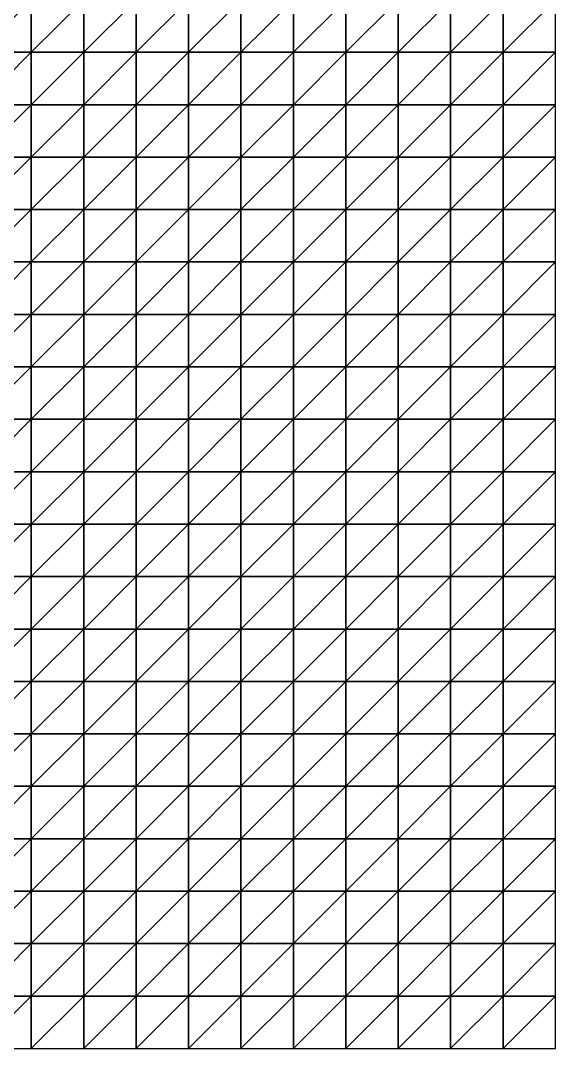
# Model space of a CAD drawing. Header units: metres. Extents: x 351000 to 353000, y 7455000 to 7457000.
# Drawn here: x 352744.9 to 353000, y 7455000 to 7455490.1 of the extents above; entities that cross this region are included whole.
import ezdxf

# ---------------------------------------------------------------- set-up
doc = ezdxf.new("R2010")
doc.units = ezdxf.units.M

msp = doc.modelspace()

# ---------------------------------------------------------------- linework, layer by layer
at = {"layer": 'BASE_OF_OXIDE_BOX'}
for points in [[(352725, 7455475, 1227.93), (352750, 7455475, 1235.43), (352750, 7455500, 1243.66)], [(352725, 7455475, 1227.93), (352750, 7455500, 1243.66), (352725, 7455500, 1235.09)], [(352750, 7455475, 1235.43), (352775, 7455475, 1245.02), (352775, 7455500, 1253.46)], [(352750, 7455475, 1235.43), (352775, 7455500, 1253.46), (352750, 7455500, 1243.66)], [(352775, 7455475, 1245.02), (352800, 7455475, 1254.16), (352800, 7455500, 1262.14)], [(352775, 7455475, 1245.02), (352800, 7455500, 1262.14), (352775, 7455500, 1253.46)], [(352800, 7455475, 1254.16), (352825, 7455475, 1260.27), (352825, 7455500, 1267.47)], [(352800, 7455475, 1254.16), (352825, 7455500, 1267.47), (352800, 7455500, 1262.14)], [(352825, 7455475, 1260.27), (352850, 7455475, 1261.65), (352850, 7455500, 1268.11)], [(352825, 7455475, 1260.27), (352850, 7455500, 1268.11), (352825, 7455500, 1267.47)], [(352850, 7455475, 1261.65), (352875, 7455475, 1258.09), (352875, 7455500, 1264.05)], [(352850, 7455475, 1261.65), (352875, 7455500, 1264.05), (352850, 7455500, 1268.11)], [(352875, 7455475, 1258.09), (352900, 7455475, 1250.78), (352900, 7455500, 1256.49)], [(352875, 7455475, 1258.09), (352900, 7455500, 1256.49), (352875, 7455500, 1264.05)], [(352900, 7455475, 1250.78), (352925, 7455475, 1241.8), (352925, 7455500, 1247.23)], [(352900, 7455475, 1250.78), (352925, 7455500, 1247.23), (352900, 7455500, 1256.49)], [(352925, 7455475, 1241.8), (352950, 7455475, 1233.23), (352950, 7455500, 1237.98)], [(352925, 7455475, 1241.8), (352950, 7455500, 1237.98), (352925, 7455500, 1247.23)], [(352950, 7455475, 1233.23), (352975, 7455475, 1226.51), (352975, 7455500, 1229.86)], [(352950, 7455475, 1233.23), (352975, 7455500, 1229.86), (352950, 7455500, 1237.98)], [(352975, 7455475, 1226.51), (353000, 7455475, 1222.15), (353000, 7455500, 1223.29)], [(352975, 7455475, 1226.51), (353000, 7455500, 1223.29), (352975, 7455500, 1229.86)], [(352725, 7455450, 1220.37), (352750, 7455450, 1227.63), (352750, 7455475, 1235.43)], [(352725, 7455450, 1220.37), (352750, 7455475, 1235.43), (352725, 7455475, 1227.93)], [(352750, 7455450, 1227.63), (352775, 7455450, 1237.5), (352775, 7455475, 1245.02)], [(352750, 7455450, 1227.63), (352775, 7455475, 1245.02), (352750, 7455475, 1235.43)], [(352775, 7455450, 1237.5), (352800, 7455450, 1247.26), (352800, 7455475, 1254.16)], [(352775, 7455450, 1237.5), (352800, 7455475, 1254.16), (352775, 7455475, 1245.02)], [(352800, 7455450, 1247.26), (352825, 7455450, 1254.08), (352825, 7455475, 1260.27)], [(352800, 7455450, 1247.26), (352825, 7455475, 1260.27), (352800, 7455475, 1254.16)], [(352825, 7455450, 1254.08), (352850, 7455450, 1256.06), (352850, 7455475, 1261.65)], [(352825, 7455450, 1254.08), (352850, 7455475, 1261.65), (352825, 7455475, 1260.27)], [(352850, 7455450, 1256.06), (352875, 7455450, 1252.92), (352875, 7455475, 1258.09)], [(352850, 7455450, 1256.06), (352875, 7455475, 1258.09), (352850, 7455475, 1261.65)], [(352875, 7455450, 1252.92), (352900, 7455450, 1245.96), (352900, 7455475, 1250.78)], [(352875, 7455450, 1252.92), (352900, 7455475, 1250.78), (352875, 7455475, 1258.09)], [(352900, 7455450, 1245.96), (352925, 7455450, 1237.53), (352925, 7455475, 1241.8)], [(352900, 7455450, 1245.96), (352925, 7455475, 1241.8), (352900, 7455475, 1250.78)], [(352925, 7455450, 1237.53), (352950, 7455450, 1230.04), (352950, 7455475, 1233.23)], [(352925, 7455450, 1237.53), (352950, 7455475, 1233.23), (352925, 7455475, 1241.8)], [(352950, 7455450, 1230.04), (352975, 7455450, 1225.13), (352975, 7455475, 1226.51)], [(352950, 7455450, 1230.04), (352975, 7455475, 1226.51), (352950, 7455475, 1233.23)], [(352975, 7455450, 1225.13), (353000, 7455450, 1223.29), (353000, 7455475, 1222.15)], [(352975, 7455450, 1225.13), (353000, 7455475, 1222.15), (352975, 7455475, 1226.51)], [(352725, 7455425, 1214.17), (352750, 7455425, 1222.13), (352750, 7455450, 1227.63)], [(352725, 7455425, 1214.17), (352750, 7455450, 1227.63), (352725, 7455450, 1220.37)], [(352750, 7455425, 1222.13), (352775, 7455425, 1232.8), (352775, 7455450, 1237.5)], [(352750, 7455425, 1222.13), (352775, 7455450, 1237.5), (352750, 7455450, 1227.63)], [(352775, 7455425, 1232.8), (352800, 7455425, 1243.33), (352800, 7455450, 1247.26)], [(352775, 7455425, 1232.8), (352800, 7455450, 1247.26), (352775, 7455450, 1237.5)], [(352800, 7455425, 1243.33), (352825, 7455425, 1250.79), (352825, 7455450, 1254.08)], [(352800, 7455425, 1243.33), (352825, 7455450, 1254.08), (352800, 7455450, 1247.26)], [(352825, 7455425, 1250.79), (352850, 7455425, 1253.26), (352850, 7455450, 1256.06)], [(352825, 7455425, 1250.79), (352850, 7455450, 1256.06), (352825, 7455450, 1254.08)], [(352850, 7455425, 1253.26), (352875, 7455425, 1250.46), (352875, 7455450, 1252.92)], [(352850, 7455425, 1253.26), (352875, 7455450, 1252.92), (352850, 7455450, 1256.06)], [(352875, 7455425, 1250.46), (352900, 7455425, 1243.86), (352900, 7455450, 1245.96)], [(352875, 7455425, 1250.46), (352900, 7455450, 1245.96), (352875, 7455450, 1252.92)], [(352900, 7455425, 1243.86), (352925, 7455425, 1236.03), (352925, 7455450, 1237.53)], [(352900, 7455425, 1243.86), (352925, 7455450, 1237.53), (352900, 7455450, 1245.96)], [(352925, 7455425, 1236.03), (352950, 7455425, 1229.61), (352950, 7455450, 1230.04)], [(352925, 7455425, 1236.03), (352950, 7455450, 1230.04), (352925, 7455450, 1237.53)], [(352950, 7455425, 1229.61), (352975, 7455425, 1226.34), (352975, 7455450, 1225.13)], [(352950, 7455425, 1229.61), (352975, 7455450, 1225.13), (352950, 7455450, 1230.04)], [(352975, 7455425, 1226.34), (353000, 7455425, 1226.54), (353000, 7455450, 1223.29)], [(352975, 7455425, 1226.34), (353000, 7455450, 1223.29), (352975, 7455450, 1225.13)], [(352725, 7455400, 1210.55), (352750, 7455400, 1219.48), (352750, 7455425, 1222.13)], [(352725, 7455400, 1210.55), (352750, 7455425, 1222.13), (352725, 7455425, 1214.17)], [(352750, 7455400, 1219.48), (352775, 7455400, 1230.83), (352775, 7455425, 1232.8)], [(352750, 7455400, 1219.48), (352775, 7455425, 1232.8), (352750, 7455425, 1222.13)], [(352775, 7455400, 1230.83), (352800, 7455400, 1241.79), (352800, 7455425, 1243.33)], [(352775, 7455400, 1230.83), (352800, 7455425, 1243.33), (352775, 7455425, 1232.8)], [(352800, 7455400, 1241.79), (352825, 7455400, 1249.5), (352825, 7455425, 1250.79)], [(352800, 7455400, 1241.79), (352825, 7455425, 1250.79), (352800, 7455425, 1243.33)], [(352825, 7455400, 1249.5), (352850, 7455400, 1252.13), (352850, 7455425, 1253.26)], [(352825, 7455400, 1249.5), (352850, 7455425, 1253.26), (352825, 7455425, 1250.79)], [(352850, 7455400, 1252.13), (352875, 7455400, 1249.52), (352875, 7455425, 1250.46)], [(352850, 7455400, 1252.13), (352875, 7455425, 1250.46), (352850, 7455425, 1253.26)], [(352875, 7455400, 1249.52), (352900, 7455400, 1243.29), (352900, 7455425, 1243.86)], [(352875, 7455400, 1249.52), (352900, 7455425, 1243.86), (352875, 7455425, 1250.46)], [(352900, 7455400, 1243.29), (352925, 7455400, 1236.12), (352925, 7455425, 1236.03)], [(352900, 7455400, 1243.29), (352925, 7455425, 1236.03), (352900, 7455425, 1243.86)], [(352925, 7455400, 1236.12), (352950, 7455400, 1230.72), (352950, 7455425, 1229.61)], [(352925, 7455400, 1236.12), (352950, 7455425, 1229.61), (352925, 7455425, 1236.03)], [(352950, 7455400, 1230.72), (352975, 7455400, 1228.77), (352975, 7455425, 1226.34)], [(352950, 7455400, 1230.72), (352975, 7455425, 1226.34), (352950, 7455425, 1229.61)], [(352975, 7455400, 1228.77), (353000, 7455400, 1230.37), (353000, 7455425, 1226.54)], [(352975, 7455400, 1228.77), (353000, 7455425, 1226.54), (352975, 7455425, 1226.34)], [(352725, 7455375, 1209.73), (352750, 7455375, 1218.87), (352750, 7455400, 1219.48)], [(352725, 7455375, 1209.73), (352750, 7455400, 1219.48), (352725, 7455400, 1210.55)], [(352750, 7455375, 1218.87), (352775, 7455375, 1229.93), (352775, 7455400, 1230.83)], [(352750, 7455375, 1218.87), (352775, 7455400, 1230.83), (352750, 7455400, 1219.48)], [(352775, 7455375, 1229.93), (352800, 7455375, 1240.33), (352800, 7455400, 1241.79)], [(352775, 7455375, 1229.93), (352800, 7455400, 1241.79), (352775, 7455400, 1230.83)], [(352800, 7455375, 1240.33), (352825, 7455375, 1247.48), (352825, 7455400, 1249.5)], [(352800, 7455375, 1240.33), (352825, 7455400, 1249.5), (352800, 7455400, 1241.79)], [(352825, 7455375, 1247.48), (352850, 7455375, 1249.76), (352850, 7455400, 1252.13)], [(352825, 7455375, 1247.48), (352850, 7455400, 1252.13), (352825, 7455400, 1249.5)], [(352850, 7455375, 1249.76), (352875, 7455375, 1247.2), (352875, 7455400, 1249.52)], [(352850, 7455375, 1249.76), (352875, 7455400, 1249.52), (352850, 7455400, 1252.13)], [(352875, 7455375, 1247.2), (352900, 7455375, 1241.44), (352900, 7455400, 1243.29)], [(352875, 7455375, 1247.2), (352900, 7455400, 1243.29), (352875, 7455400, 1249.52)], [(352900, 7455375, 1241.44), (352925, 7455375, 1235.16), (352925, 7455400, 1236.12)], [(352900, 7455375, 1241.44), (352925, 7455400, 1236.12), (352900, 7455400, 1243.29)], [(352925, 7455375, 1235.16), (352950, 7455375, 1230.95), (352950, 7455400, 1230.72)], [(352925, 7455375, 1235.16), (352950, 7455400, 1230.72), (352925, 7455400, 1236.12)], [(352950, 7455375, 1230.95), (352975, 7455375, 1230.31), (352975, 7455400, 1228.77)], [(352950, 7455375, 1230.95), (352975, 7455400, 1228.77), (352950, 7455400, 1230.72)], [(352975, 7455375, 1230.31), (353000, 7455375, 1233.01), (353000, 7455400, 1230.37)], [(352975, 7455375, 1230.31), (353000, 7455400, 1230.37), (352975, 7455400, 1228.77)], [(352725, 7455350, 1211.14), (352750, 7455350, 1219.08), (352750, 7455375, 1218.87)], [(352725, 7455350, 1211.14), (352750, 7455375, 1218.87), (352725, 7455375, 1209.73)], [(352750, 7455350, 1219.08), (352775, 7455350, 1228.38), (352775, 7455375, 1229.93)], [(352750, 7455350, 1219.08), (352775, 7455375, 1229.93), (352750, 7455375, 1218.87)], [(352775, 7455350, 1228.38), (352800, 7455350, 1236.91), (352800, 7455375, 1240.33)], [(352775, 7455350, 1228.38), (352800, 7455375, 1240.33), (352775, 7455375, 1229.93)], [(352800, 7455350, 1236.91), (352825, 7455350, 1242.54), (352825, 7455375, 1247.48)], [(352800, 7455350, 1236.91), (352825, 7455375, 1247.48), (352800, 7455375, 1240.33)], [(352825, 7455350, 1242.54), (352850, 7455350, 1243.98), (352850, 7455375, 1249.76)], [(352825, 7455350, 1242.54), (352850, 7455375, 1249.76), (352825, 7455375, 1247.48)], [(352850, 7455350, 1243.98), (352875, 7455350, 1241.37), (352875, 7455375, 1247.2)], [(352850, 7455350, 1243.98), (352875, 7455375, 1247.2), (352850, 7455375, 1249.76)], [(352875, 7455350, 1241.37), (352900, 7455350, 1236.33), (352900, 7455375, 1241.44)], [(352875, 7455350, 1241.37), (352900, 7455375, 1241.44), (352875, 7455375, 1247.2)], [(352900, 7455350, 1236.33), (352925, 7455350, 1231.33), (352925, 7455375, 1235.16)], [(352900, 7455350, 1236.33), (352925, 7455375, 1235.16), (352900, 7455375, 1241.44)], [(352925, 7455350, 1231.33), (352950, 7455350, 1228.69), (352950, 7455375, 1230.95)], [(352925, 7455350, 1231.33), (352950, 7455375, 1230.95), (352925, 7455375, 1235.16)], [(352950, 7455350, 1228.69), (352975, 7455350, 1229.58), (352975, 7455375, 1230.31)], [(352950, 7455350, 1228.69), (352975, 7455375, 1230.31), (352950, 7455375, 1230.95)], [(352975, 7455350, 1229.58), (353000, 7455350, 1233.52), (353000, 7455375, 1233.01)], [(352975, 7455350, 1229.58), (353000, 7455375, 1233.01), (352975, 7455375, 1230.31)], [(352725, 7455325, 1214.13), (352750, 7455325, 1219.54), (352750, 7455350, 1219.08)], [(352725, 7455325, 1214.13), (352750, 7455350, 1219.08), (352725, 7455350, 1211.14)], [(352750, 7455325, 1219.54), (352775, 7455325, 1225.82), (352775, 7455350, 1228.38)], [(352750, 7455325, 1219.54), (352775, 7455350, 1228.38), (352750, 7455350, 1219.08)], [(352775, 7455325, 1225.82), (352800, 7455325, 1231.46), (352800, 7455350, 1236.91)], [(352775, 7455325, 1225.82), (352800, 7455350, 1236.91), (352775, 7455350, 1228.38)], [(352800, 7455325, 1231.46), (352825, 7455325, 1234.91), (352825, 7455350, 1242.54)], [(352800, 7455325, 1231.46), (352825, 7455350, 1242.54), (352800, 7455350, 1236.91)], [(352825, 7455325, 1234.91), (352850, 7455325, 1235.23), (352850, 7455350, 1243.98)], [(352825, 7455325, 1234.91), (352850, 7455350, 1243.98), (352825, 7455350, 1242.54)], [(352850, 7455325, 1235.23), (352875, 7455325, 1232.62), (352875, 7455350, 1241.37)], [(352850, 7455325, 1235.23), (352875, 7455350, 1241.37), (352850, 7455350, 1243.98)], [(352875, 7455325, 1232.62), (352900, 7455325, 1228.53), (352900, 7455350, 1236.33)], [(352875, 7455325, 1232.62), (352900, 7455350, 1236.33), (352875, 7455350, 1241.37)], [(352900, 7455325, 1228.53), (352925, 7455325, 1225.08), (352925, 7455350, 1231.33)], [(352900, 7455325, 1228.53), (352925, 7455350, 1231.33), (352900, 7455350, 1236.33)], [(352925, 7455325, 1225.08), (352950, 7455325, 1224.22), (352950, 7455350, 1228.69)], [(352925, 7455325, 1225.08), (352950, 7455350, 1228.69), (352925, 7455350, 1231.33)], [(352950, 7455325, 1224.22), (352975, 7455325, 1226.79), (352975, 7455350, 1229.58)], [(352950, 7455325, 1224.22), (352975, 7455350, 1229.58), (352950, 7455350, 1228.69)], [(352975, 7455325, 1226.79), (353000, 7455325, 1232.03), (353000, 7455350, 1233.52)], [(352975, 7455325, 1226.79), (353000, 7455350, 1233.52), (352975, 7455350, 1229.58)], [(352725, 7455300, 1218.37), (352750, 7455300, 1220.67), (352750, 7455325, 1219.54)], [(352725, 7455300, 1218.37), (352750, 7455325, 1219.54), (352725, 7455325, 1214.13)], [(352750, 7455300, 1220.67), (352775, 7455300, 1223.46), (352775, 7455325, 1225.82)], [(352750, 7455300, 1220.67), (352775, 7455325, 1225.82), (352750, 7455325, 1219.54)], [(352775, 7455300, 1223.46), (352800, 7455300, 1225.95), (352800, 7455325, 1231.46)], [(352775, 7455300, 1223.46), (352800, 7455325, 1231.46), (352775, 7455325, 1225.82)], [(352800, 7455300, 1225.95), (352825, 7455300, 1227.16), (352825, 7455325, 1234.91)], [(352800, 7455300, 1225.95), (352825, 7455325, 1234.91), (352800, 7455325, 1231.46)], [(352825, 7455300, 1227.16), (352850, 7455300, 1226.45), (352850, 7455325, 1235.23)], [(352825, 7455300, 1227.16), (352850, 7455325, 1235.23), (352825, 7455325, 1234.91)], [(352850, 7455300, 1226.45), (352875, 7455300, 1223.98), (352875, 7455325, 1232.62)], [(352850, 7455300, 1226.45), (352875, 7455325, 1232.62), (352850, 7455325, 1235.23)], [(352875, 7455300, 1223.98), (352900, 7455300, 1220.89), (352900, 7455325, 1228.53)], [(352875, 7455300, 1223.98), (352900, 7455325, 1228.53), (352875, 7455325, 1232.62)], [(352900, 7455300, 1220.89), (352925, 7455300, 1218.87), (352925, 7455325, 1225.08)], [(352900, 7455300, 1220.89), (352925, 7455325, 1225.08), (352900, 7455325, 1228.53)], [(352925, 7455300, 1218.87), (352950, 7455300, 1219.46), (352950, 7455325, 1224.22)], [(352925, 7455300, 1218.87), (352950, 7455325, 1224.22), (352925, 7455325, 1225.08)], [(352950, 7455300, 1219.46), (352975, 7455300, 1223.23), (352975, 7455325, 1226.79)], [(352950, 7455300, 1219.46), (352975, 7455325, 1226.79), (352950, 7455325, 1224.22)], [(352975, 7455300, 1223.23), (353000, 7455300, 1229.35), (353000, 7455325, 1232.03)], [(352975, 7455300, 1223.23), (353000, 7455325, 1232.03), (352975, 7455325, 1226.79)], [(352725, 7455275, 1223.55), (352750, 7455275, 1223.07), (352750, 7455300, 1220.67)], [(352725, 7455275, 1223.55), (352750, 7455300, 1220.67), (352725, 7455300, 1218.37)], [(352750, 7455275, 1223.07), (352775, 7455275, 1222.87), (352775, 7455300, 1223.46)], [(352750, 7455275, 1223.07), (352775, 7455300, 1223.46), (352750, 7455300, 1220.67)], [(352775, 7455275, 1222.87), (352800, 7455275, 1222.81), (352800, 7455300, 1225.95)], [(352775, 7455275, 1222.87), (352800, 7455300, 1225.95), (352775, 7455300, 1223.46)], [(352800, 7455275, 1222.81), (352825, 7455275, 1222.37), (352825, 7455300, 1227.16)], [(352800, 7455275, 1222.81), (352825, 7455300, 1227.16), (352800, 7455300, 1225.95)], [(352825, 7455275, 1222.37), (352850, 7455275, 1221.08), (352850, 7455300, 1226.45)], [(352825, 7455275, 1222.37), (352850, 7455300, 1226.45), (352825, 7455300, 1227.16)], [(352850, 7455275, 1221.08), (352875, 7455275, 1218.92), (352875, 7455300, 1223.98)], [(352850, 7455275, 1221.08), (352875, 7455300, 1223.98), (352850, 7455300, 1226.45)], [(352875, 7455275, 1218.92), (352900, 7455275, 1216.61), (352900, 7455300, 1220.89)], [(352875, 7455275, 1218.92), (352900, 7455300, 1220.89), (352875, 7455300, 1223.98)], [(352900, 7455275, 1216.61), (352925, 7455275, 1215.4), (352925, 7455300, 1218.87)], [(352900, 7455275, 1216.61), (352925, 7455300, 1218.87), (352900, 7455300, 1220.89)], [(352925, 7455275, 1215.4), (352950, 7455275, 1216.47), (352950, 7455300, 1219.46)], [(352925, 7455275, 1215.4), (352950, 7455300, 1219.46), (352925, 7455300, 1218.87)], [(352950, 7455275, 1216.47), (352975, 7455275, 1220.31), (352975, 7455300, 1223.23)], [(352950, 7455275, 1216.47), (352975, 7455300, 1223.23), (352950, 7455300, 1219.46)], [(352975, 7455275, 1220.31), (353000, 7455275, 1226.21), (353000, 7455300, 1229.35)], [(352975, 7455275, 1220.31), (353000, 7455300, 1229.35), (352975, 7455300, 1223.23)], [(352725, 7455250, 1228.79), (352750, 7455250, 1226.46), (352750, 7455275, 1223.07)], [(352725, 7455250, 1228.79), (352750, 7455275, 1223.07), (352725, 7455275, 1223.55)], [(352750, 7455250, 1226.46), (352775, 7455250, 1224.41), (352775, 7455275, 1222.87)], [(352750, 7455250, 1226.46), (352775, 7455275, 1222.87), (352750, 7455275, 1223.07)], [(352775, 7455250, 1224.41), (352800, 7455250, 1222.96), (352800, 7455275, 1222.81)], [(352775, 7455250, 1224.41), (352800, 7455275, 1222.81), (352775, 7455275, 1222.87)], [(352800, 7455250, 1222.96), (352825, 7455250, 1221.89), (352825, 7455275, 1222.37)], [(352800, 7455250, 1222.96), (352825, 7455275, 1222.37), (352800, 7455275, 1222.81)], [(352825, 7455250, 1221.89), (352850, 7455250, 1220.67), (352850, 7455275, 1221.08)], [(352825, 7455250, 1221.89), (352850, 7455275, 1221.08), (352825, 7455275, 1222.37)], [(352850, 7455250, 1220.67), (352875, 7455250, 1219), (352875, 7455275, 1218.92)], [(352850, 7455250, 1220.67), (352875, 7455275, 1218.92), (352850, 7455275, 1221.08)], [(352875, 7455250, 1219), (352900, 7455250, 1217.12), (352900, 7455275, 1216.61)], [(352875, 7455250, 1219), (352900, 7455275, 1216.61), (352875, 7455275, 1218.92)], [(352900, 7455250, 1217.12), (352925, 7455250, 1215.85), (352925, 7455275, 1215.4)], [(352900, 7455250, 1217.12), (352925, 7455275, 1215.4), (352900, 7455275, 1216.61)], [(352925, 7455250, 1215.85), (352950, 7455250, 1216.16), (352950, 7455275, 1216.47)], [(352925, 7455250, 1215.85), (352950, 7455275, 1216.47), (352925, 7455275, 1215.4)], [(352950, 7455250, 1216.16), (352975, 7455250, 1218.64), (352975, 7455275, 1220.31)], [(352950, 7455250, 1216.16), (352975, 7455275, 1220.31), (352950, 7455275, 1216.47)], [(352975, 7455250, 1218.64), (353000, 7455250, 1222.95), (353000, 7455275, 1226.21)], [(352975, 7455250, 1218.64), (353000, 7455275, 1226.21), (352975, 7455275, 1220.31)], [(352725, 7455225, 1232.45), (352750, 7455225, 1229.29), (352750, 7455250, 1226.46)], [(352725, 7455225, 1232.45), (352750, 7455250, 1226.46), (352725, 7455250, 1228.79)], [(352750, 7455225, 1229.29), (352775, 7455225, 1226.61), (352775, 7455250, 1224.41)], [(352750, 7455225, 1229.29), (352775, 7455250, 1224.41), (352750, 7455250, 1226.46)], [(352775, 7455225, 1226.61), (352800, 7455225, 1225.03), (352800, 7455250, 1222.96)], [(352775, 7455225, 1226.61), (352800, 7455250, 1222.96), (352775, 7455250, 1224.41)], [(352800, 7455225, 1225.03), (352825, 7455225, 1224.37), (352825, 7455250, 1221.89)], [(352800, 7455225, 1225.03), (352825, 7455250, 1221.89), (352800, 7455250, 1222.96)], [(352825, 7455225, 1224.37), (352850, 7455225, 1223.93), (352850, 7455250, 1220.67)], [(352825, 7455225, 1224.37), (352850, 7455250, 1220.67), (352825, 7455250, 1221.89)], [(352850, 7455225, 1223.93), (352875, 7455225, 1222.97), (352875, 7455250, 1219)], [(352850, 7455225, 1223.93), (352875, 7455250, 1219), (352850, 7455250, 1220.67)], [(352875, 7455225, 1222.97), (352900, 7455225, 1221.25), (352900, 7455250, 1217.12)], [(352875, 7455225, 1222.97), (352900, 7455250, 1217.12), (352875, 7455250, 1219)], [(352900, 7455225, 1221.25), (352925, 7455225, 1219.25), (352925, 7455250, 1215.85)], [(352900, 7455225, 1221.25), (352925, 7455250, 1215.85), (352900, 7455250, 1217.12)], [(352925, 7455225, 1219.25), (352950, 7455225, 1217.88), (352950, 7455250, 1216.16)], [(352925, 7455225, 1219.25), (352950, 7455250, 1216.16), (352925, 7455250, 1215.85)], [(352950, 7455225, 1217.88), (352975, 7455225, 1217.98), (352975, 7455250, 1218.64)], [(352950, 7455225, 1217.88), (352975, 7455250, 1218.64), (352950, 7455250, 1216.16)], [(352975, 7455225, 1217.98), (353000, 7455225, 1219.75), (353000, 7455250, 1222.95)], [(352975, 7455225, 1217.98), (353000, 7455250, 1222.95), (352975, 7455250, 1218.64)], [(352725, 7455200, 1232.82), (352750, 7455200, 1229.48), (352750, 7455225, 1229.29)], [(352725, 7455200, 1232.82), (352750, 7455225, 1229.29), (352725, 7455225, 1232.45)], [(352750, 7455200, 1229.48), (352775, 7455200, 1227.1), (352775, 7455225, 1226.61)], [(352750, 7455200, 1229.48), (352775, 7455225, 1226.61), (352750, 7455225, 1229.29)], [(352775, 7455200, 1227.1), (352800, 7455200, 1226.33), (352800, 7455225, 1225.03)], [(352775, 7455200, 1227.1), (352800, 7455225, 1225.03), (352775, 7455225, 1226.61)], [(352800, 7455200, 1226.33), (352825, 7455200, 1226.89), (352825, 7455225, 1224.37)], [(352800, 7455200, 1226.33), (352825, 7455225, 1224.37), (352800, 7455225, 1225.03)], [(352825, 7455200, 1226.89), (352850, 7455200, 1227.75), (352850, 7455225, 1223.93)], [(352825, 7455200, 1226.89), (352850, 7455225, 1223.93), (352825, 7455225, 1224.37)], [(352850, 7455200, 1227.75), (352875, 7455200, 1227.73), (352875, 7455225, 1222.97)], [(352850, 7455200, 1227.75), (352875, 7455225, 1222.97), (352850, 7455225, 1223.93)], [(352875, 7455200, 1227.73), (352900, 7455200, 1226.18), (352900, 7455225, 1221.25)], [(352875, 7455200, 1227.73), (352900, 7455225, 1221.25), (352875, 7455225, 1222.97)], [(352900, 7455200, 1226.18), (352925, 7455200, 1223.29), (352925, 7455225, 1219.25)], [(352900, 7455200, 1226.18), (352925, 7455225, 1219.25), (352900, 7455225, 1221.25)], [(352925, 7455200, 1223.29), (352950, 7455200, 1220.05), (352950, 7455225, 1217.88)], [(352925, 7455200, 1223.29), (352950, 7455225, 1217.88), (352925, 7455225, 1219.25)], [(352950, 7455200, 1220.05), (352975, 7455200, 1217.66), (352975, 7455225, 1217.98)], [(352950, 7455200, 1220.05), (352975, 7455225, 1217.98), (352950, 7455225, 1217.88)], [(352975, 7455200, 1217.66), (353000, 7455200, 1216.92), (353000, 7455225, 1219.75)], [(352975, 7455200, 1217.66), (353000, 7455225, 1219.75), (352975, 7455225, 1217.98)], [(352725, 7455175, 1229.24), (352750, 7455175, 1226.05), (352750, 7455200, 1229.48)], [(352725, 7455175, 1229.24), (352750, 7455200, 1229.48), (352725, 7455200, 1232.82)], [(352750, 7455175, 1226.05), (352775, 7455175, 1224.42), (352775, 7455200, 1227.1)], [(352750, 7455175, 1226.05), (352775, 7455200, 1227.1), (352750, 7455200, 1229.48)], [(352775, 7455175, 1224.42), (352800, 7455175, 1224.91), (352800, 7455200, 1226.33)], [(352775, 7455175, 1224.42), (352800, 7455200, 1226.33), (352775, 7455200, 1227.1)], [(352800, 7455175, 1224.91), (352825, 7455175, 1227.02), (352825, 7455200, 1226.89)], [(352800, 7455175, 1224.91), (352825, 7455200, 1226.89), (352800, 7455200, 1226.33)], [(352825, 7455175, 1227.02), (352850, 7455175, 1226.68), (352850, 7455200, 1227.75)], [(352825, 7455175, 1227.02), (352850, 7455200, 1227.75), (352825, 7455200, 1226.89)], [(352850, 7455175, 1226.68), (352875, 7455175, 1226.03), (352875, 7455200, 1227.73)], [(352850, 7455175, 1226.68), (352875, 7455200, 1227.73), (352850, 7455200, 1227.75)], [(352875, 7455175, 1226.03), (352900, 7455175, 1226.35), (352900, 7455200, 1226.18)], [(352875, 7455175, 1226.03), (352900, 7455200, 1226.18), (352875, 7455200, 1227.73)], [(352900, 7455175, 1226.35), (352925, 7455175, 1225.86), (352925, 7455200, 1223.29)], [(352900, 7455175, 1226.35), (352925, 7455200, 1223.29), (352900, 7455200, 1226.18)], [(352925, 7455175, 1225.86), (352950, 7455175, 1221.31), (352950, 7455200, 1220.05)], [(352925, 7455175, 1225.86), (352950, 7455200, 1220.05), (352925, 7455200, 1223.29)], [(352950, 7455175, 1221.31), (352975, 7455175, 1217.22), (352975, 7455200, 1217.66)], [(352950, 7455175, 1221.31), (352975, 7455200, 1217.66), (352950, 7455200, 1220.05)], [(352975, 7455175, 1217.22), (353000, 7455175, 1214.91), (353000, 7455200, 1216.92)], [(352975, 7455175, 1217.22), (353000, 7455200, 1216.92), (352975, 7455200, 1217.66)], [(352725, 7455150, 1222.91), (352750, 7455150, 1220.04), (352750, 7455175, 1226.05)], [(352725, 7455150, 1222.91), (352750, 7455175, 1226.05), (352725, 7455175, 1229.24)], [(352750, 7455150, 1220.04), (352775, 7455150, 1219.28), (352775, 7455175, 1224.42)], [(352750, 7455150, 1220.04), (352775, 7455175, 1224.42), (352750, 7455175, 1226.05)], [(352775, 7455150, 1219.28), (352800, 7455150, 1221), (352800, 7455175, 1224.91)], [(352775, 7455150, 1219.28), (352800, 7455175, 1224.91), (352775, 7455175, 1224.42)], [(352800, 7455150, 1221), (352825, 7455150, 1224.5), (352825, 7455175, 1227.02)], [(352800, 7455150, 1221), (352825, 7455175, 1227.02), (352800, 7455175, 1224.91)], [(352825, 7455150, 1224.5), (352850, 7455150, 1223.6), (352850, 7455175, 1226.68)], [(352825, 7455150, 1224.5), (352850, 7455175, 1226.68), (352825, 7455175, 1227.02)], [(352850, 7455150, 1223.6), (352875, 7455150, 1223.78), (352875, 7455175, 1226.03)], [(352850, 7455150, 1223.6), (352875, 7455175, 1226.03), (352850, 7455175, 1226.68)], [(352875, 7455150, 1223.78), (352900, 7455150, 1224.8), (352900, 7455175, 1226.35)], [(352875, 7455150, 1223.78), (352900, 7455175, 1226.35), (352875, 7455175, 1226.03)], [(352900, 7455150, 1224.8), (352925, 7455150, 1226.12), (352925, 7455175, 1225.86)], [(352900, 7455150, 1224.8), (352925, 7455175, 1225.86), (352900, 7455175, 1226.35)], [(352925, 7455150, 1226.12), (352950, 7455150, 1221.15), (352950, 7455175, 1221.31)], [(352925, 7455150, 1226.12), (352950, 7455175, 1221.31), (352925, 7455175, 1225.86)], [(352950, 7455150, 1221.15), (352975, 7455150, 1216.55), (352975, 7455175, 1217.22)], [(352950, 7455150, 1221.15), (352975, 7455175, 1217.22), (352950, 7455175, 1221.31)], [(352975, 7455150, 1216.55), (353000, 7455150, 1214.02), (353000, 7455175, 1214.91)], [(352975, 7455150, 1216.55), (353000, 7455175, 1214.91), (352975, 7455175, 1217.22)], [(352725, 7455125, 1216.43), (352750, 7455125, 1214.11), (352750, 7455150, 1220.04)], [(352725, 7455125, 1216.43), (352750, 7455150, 1220.04), (352725, 7455150, 1222.91)], [(352750, 7455125, 1214.11), (352775, 7455125, 1214.15), (352775, 7455150, 1219.28)], [(352750, 7455125, 1214.11), (352775, 7455150, 1219.28), (352750, 7455150, 1220.04)], [(352775, 7455125, 1214.15), (352800, 7455125, 1216.74), (352800, 7455150, 1221)], [(352775, 7455125, 1214.15), (352800, 7455150, 1221), (352775, 7455150, 1219.28)], [(352800, 7455125, 1216.74), (352825, 7455125, 1221.06), (352825, 7455150, 1224.5)], [(352800, 7455125, 1216.74), (352825, 7455150, 1224.5), (352800, 7455150, 1221)], [(352825, 7455125, 1221.06), (352850, 7455125, 1221.8), (352850, 7455150, 1223.6)], [(352825, 7455125, 1221.06), (352850, 7455150, 1223.6), (352825, 7455150, 1224.5)], [(352850, 7455125, 1221.8), (352875, 7455125, 1223.11), (352875, 7455150, 1223.78)], [(352850, 7455125, 1221.8), (352875, 7455150, 1223.78), (352850, 7455150, 1223.6)], [(352875, 7455125, 1223.11), (352900, 7455125, 1225.05), (352900, 7455150, 1224.8)], [(352875, 7455125, 1223.11), (352900, 7455150, 1224.8), (352875, 7455150, 1223.78)], [(352900, 7455125, 1225.05), (352925, 7455125, 1224.65), (352925, 7455150, 1226.12)], [(352900, 7455125, 1225.05), (352925, 7455150, 1226.12), (352900, 7455150, 1224.8)], [(352925, 7455125, 1224.65), (352950, 7455125, 1219.98), (352950, 7455150, 1221.15)], [(352925, 7455125, 1224.65), (352950, 7455150, 1221.15), (352925, 7455150, 1226.12)], [(352950, 7455125, 1219.98), (352975, 7455125, 1215.84), (352975, 7455150, 1216.55)], [(352950, 7455125, 1219.98), (352975, 7455150, 1216.55), (352950, 7455150, 1221.15)], [(352975, 7455125, 1215.84), (353000, 7455125, 1214.14), (353000, 7455150, 1214.02)], [(352975, 7455125, 1215.84), (353000, 7455150, 1214.02), (352975, 7455150, 1216.55)], [(352725, 7455100, 1212.27), (352750, 7455100, 1210.79), (352750, 7455125, 1214.11)], [(352725, 7455100, 1212.27), (352750, 7455125, 1214.11), (352725, 7455125, 1216.43)], [(352750, 7455100, 1210.79), (352775, 7455100, 1211.48), (352775, 7455125, 1214.15)], [(352750, 7455100, 1210.79), (352775, 7455125, 1214.15), (352750, 7455125, 1214.11)], [(352775, 7455100, 1211.48), (352800, 7455100, 1214.42), (352800, 7455125, 1216.74)], [(352775, 7455100, 1211.48), (352800, 7455125, 1216.74), (352775, 7455125, 1214.15)], [(352800, 7455100, 1214.42), (352825, 7455100, 1218.81), (352825, 7455125, 1221.06)], [(352800, 7455100, 1214.42), (352825, 7455125, 1221.06), (352800, 7455125, 1216.74)], [(352825, 7455100, 1218.81), (352850, 7455100, 1221.61), (352850, 7455125, 1221.8)], [(352825, 7455100, 1218.81), (352850, 7455125, 1221.8), (352825, 7455125, 1221.06)], [(352850, 7455100, 1221.61), (352875, 7455100, 1224.23), (352875, 7455125, 1223.11)], [(352850, 7455100, 1221.61), (352875, 7455125, 1223.11), (352850, 7455125, 1221.8)], [(352875, 7455100, 1224.23), (352900, 7455100, 1225.54), (352900, 7455125, 1225.05)], [(352875, 7455100, 1224.23), (352900, 7455125, 1225.05), (352875, 7455125, 1223.11)], [(352900, 7455100, 1225.54), (352925, 7455100, 1222.72), (352925, 7455125, 1224.65)], [(352900, 7455100, 1225.54), (352925, 7455125, 1224.65), (352900, 7455125, 1225.05)], [(352925, 7455100, 1222.72), (352950, 7455100, 1218.66), (352950, 7455125, 1219.98)], [(352925, 7455100, 1222.72), (352950, 7455125, 1219.98), (352925, 7455125, 1224.65)], [(352950, 7455100, 1218.66), (352975, 7455100, 1215.44), (352975, 7455125, 1215.84)], [(352950, 7455100, 1218.66), (352975, 7455125, 1215.84), (352950, 7455125, 1219.98)], [(352975, 7455100, 1215.44), (353000, 7455100, 1214.96), (353000, 7455125, 1214.14)], [(352975, 7455100, 1215.44), (353000, 7455125, 1214.14), (352975, 7455125, 1215.84)], [(352725, 7455075, 1211.19), (352750, 7455075, 1210.71), (352750, 7455100, 1210.79)], [(352725, 7455075, 1211.19), (352750, 7455100, 1210.79), (352725, 7455100, 1212.27)], [(352750, 7455075, 1210.71), (352775, 7455075, 1211.82), (352775, 7455100, 1211.48)], [(352750, 7455075, 1210.71), (352775, 7455100, 1211.48), (352750, 7455100, 1210.79)], [(352775, 7455075, 1211.82), (352800, 7455075, 1214.59), (352800, 7455100, 1214.42)], [(352775, 7455075, 1211.82), (352800, 7455100, 1214.42), (352775, 7455100, 1211.48)], [(352800, 7455075, 1214.59), (352825, 7455075, 1218.41), (352825, 7455100, 1218.81)], [(352800, 7455075, 1214.59), (352825, 7455100, 1218.81), (352800, 7455100, 1214.42)], [(352825, 7455075, 1218.41), (352850, 7455075, 1222.06), (352850, 7455100, 1221.61)], [(352825, 7455075, 1218.41), (352850, 7455100, 1221.61), (352825, 7455100, 1218.81)], [(352850, 7455075, 1222.06), (352875, 7455075, 1224.19), (352875, 7455100, 1224.23)], [(352850, 7455075, 1222.06), (352875, 7455100, 1224.23), (352850, 7455100, 1221.61)], [(352875, 7455075, 1224.19), (352900, 7455075, 1223.93), (352900, 7455100, 1225.54)], [(352875, 7455075, 1224.19), (352900, 7455100, 1225.54), (352875, 7455100, 1224.23)], [(352900, 7455075, 1223.93), (352925, 7455075, 1221.49), (352925, 7455100, 1222.72)], [(352900, 7455075, 1223.93), (352925, 7455100, 1222.72), (352900, 7455100, 1225.54)], [(352925, 7455075, 1221.49), (352950, 7455075, 1218.16), (352950, 7455100, 1218.66)], [(352925, 7455075, 1221.49), (352950, 7455100, 1218.66), (352925, 7455100, 1222.72)], [(352950, 7455075, 1218.16), (352975, 7455075, 1215.9), (352975, 7455100, 1215.44)], [(352950, 7455075, 1218.16), (352975, 7455100, 1215.44), (352950, 7455100, 1218.66)], [(352975, 7455075, 1215.9), (353000, 7455075, 1216.45), (353000, 7455100, 1214.96)], [(352975, 7455075, 1215.9), (353000, 7455100, 1214.96), (352975, 7455100, 1215.44)], [(352725, 7455050, 1211.81), (352750, 7455050, 1212.17), (352750, 7455075, 1210.71)], [(352725, 7455050, 1211.81), (352750, 7455075, 1210.71), (352725, 7455075, 1211.19)], [(352750, 7455050, 1212.17), (352775, 7455050, 1213.39), (352775, 7455075, 1211.82)], [(352750, 7455050, 1212.17), (352775, 7455075, 1211.82), (352750, 7455075, 1210.71)], [(352775, 7455050, 1213.39), (352800, 7455050, 1215.64), (352800, 7455075, 1214.59)], [(352775, 7455050, 1213.39), (352800, 7455075, 1214.59), (352775, 7455075, 1211.82)], [(352800, 7455050, 1215.64), (352825, 7455050, 1218.62), (352825, 7455075, 1218.41)], [(352800, 7455050, 1215.64), (352825, 7455075, 1218.41), (352800, 7455075, 1214.59)], [(352825, 7455050, 1218.62), (352850, 7455050, 1221.53), (352850, 7455075, 1222.06)], [(352825, 7455050, 1218.62), (352850, 7455075, 1222.06), (352825, 7455075, 1218.41)], [(352850, 7455050, 1221.53), (352875, 7455050, 1223.34), (352875, 7455075, 1224.19)], [(352850, 7455050, 1221.53), (352875, 7455075, 1224.19), (352850, 7455075, 1222.06)], [(352875, 7455050, 1223.34), (352900, 7455050, 1223.34), (352900, 7455075, 1223.93)], [(352875, 7455050, 1223.34), (352900, 7455075, 1223.93), (352875, 7455075, 1224.19)], [(352900, 7455050, 1223.34), (352925, 7455050, 1221.67), (352925, 7455075, 1221.49)], [(352900, 7455050, 1223.34), (352925, 7455075, 1221.49), (352900, 7455075, 1223.93)], [(352925, 7455050, 1221.67), (352950, 7455050, 1219.37), (352950, 7455075, 1218.16)], [(352925, 7455050, 1221.67), (352950, 7455075, 1218.16), (352925, 7455075, 1221.49)], [(352950, 7455050, 1219.37), (352975, 7455050, 1218.09), (352975, 7455075, 1215.9)], [(352950, 7455050, 1219.37), (352975, 7455075, 1215.9), (352950, 7455075, 1218.16)], [(352975, 7455050, 1218.09), (353000, 7455050, 1219.34), (353000, 7455075, 1216.45)], [(352975, 7455050, 1218.09), (353000, 7455075, 1216.45), (352975, 7455075, 1215.9)], [(352725, 7455025, 1211.77), (352750, 7455025, 1212.51), (352750, 7455050, 1212.17)], [(352725, 7455025, 1211.77), (352750, 7455050, 1212.17), (352725, 7455050, 1211.81)], [(352750, 7455025, 1212.51), (352775, 7455025, 1213.51), (352775, 7455050, 1213.39)], [(352750, 7455025, 1212.51), (352775, 7455050, 1213.39), (352750, 7455050, 1212.17)], [(352775, 7455025, 1213.51), (352800, 7455025, 1215.13), (352800, 7455050, 1215.64)], [(352775, 7455025, 1213.51), (352800, 7455050, 1215.64), (352775, 7455050, 1213.39)], [(352800, 7455025, 1215.13), (352825, 7455025, 1217.49), (352825, 7455050, 1218.62)], [(352800, 7455025, 1215.13), (352825, 7455050, 1218.62), (352800, 7455050, 1215.64)], [(352825, 7455025, 1217.49), (352850, 7455025, 1220.18), (352850, 7455050, 1221.53)], [(352825, 7455025, 1217.49), (352850, 7455050, 1221.53), (352825, 7455050, 1218.62)], [(352850, 7455025, 1220.18), (352875, 7455025, 1222.47), (352875, 7455050, 1223.34)], [(352850, 7455025, 1220.18), (352875, 7455050, 1223.34), (352850, 7455050, 1221.53)], [(352875, 7455025, 1222.47), (352900, 7455025, 1223.66), (352900, 7455050, 1223.34)], [(352875, 7455025, 1222.47), (352900, 7455050, 1223.34), (352875, 7455050, 1223.34)], [(352900, 7455025, 1223.66), (352925, 7455025, 1223.64), (352925, 7455050, 1221.67)], [(352900, 7455025, 1223.66), (352925, 7455050, 1221.67), (352900, 7455050, 1223.34)], [(352925, 7455025, 1223.64), (352950, 7455025, 1223.01), (352950, 7455050, 1219.37)], [(352925, 7455025, 1223.64), (352950, 7455050, 1219.37), (352925, 7455050, 1221.67)], [(352950, 7455025, 1223.01), (352975, 7455025, 1222.99), (352975, 7455050, 1218.09)], [(352950, 7455025, 1223.01), (352975, 7455050, 1218.09), (352950, 7455050, 1219.37)], [(352975, 7455025, 1222.99), (353000, 7455025, 1224.73), (353000, 7455050, 1219.34)], [(352975, 7455025, 1222.99), (353000, 7455050, 1219.34), (352975, 7455050, 1218.09)], [(352725, 7455000, 1209.76), (352750, 7455000, 1210.3), (352750, 7455025, 1212.51)], [(352725, 7455000, 1209.76), (352750, 7455025, 1212.51), (352725, 7455025, 1211.77)], [(352750, 7455000, 1210.3), (352775, 7455000, 1210.81), (352775, 7455025, 1213.51)], [(352750, 7455000, 1210.3), (352775, 7455025, 1213.51), (352750, 7455025, 1212.51)], [(352775, 7455000, 1210.81), (352800, 7455000, 1211.94), (352800, 7455025, 1215.13)], [(352775, 7455000, 1210.81), (352800, 7455025, 1215.13), (352775, 7455025, 1213.51)], [(352800, 7455000, 1211.94), (352825, 7455000, 1214.21), (352825, 7455025, 1217.49)], [(352800, 7455000, 1211.94), (352825, 7455025, 1217.49), (352800, 7455025, 1215.13)], [(352825, 7455000, 1214.21), (352850, 7455000, 1217.57), (352850, 7455025, 1220.18)], [(352825, 7455000, 1214.21), (352850, 7455025, 1220.18), (352825, 7455025, 1217.49)], [(352850, 7455000, 1217.57), (352875, 7455000, 1221.43), (352875, 7455025, 1222.47)], [(352850, 7455000, 1217.57), (352875, 7455025, 1222.47), (352850, 7455025, 1220.18)], [(352875, 7455000, 1221.43), (352900, 7455000, 1224.95), (352900, 7455025, 1223.66)], [(352875, 7455000, 1221.43), (352900, 7455025, 1223.66), (352875, 7455025, 1222.47)], [(352900, 7455000, 1224.95), (352925, 7455000, 1227.58), (352925, 7455025, 1223.64)], [(352900, 7455000, 1224.95), (352925, 7455025, 1223.64), (352900, 7455025, 1223.66)], [(352925, 7455000, 1227.58), (352950, 7455000, 1229.34), (352950, 7455025, 1223.01)], [(352925, 7455000, 1227.58), (352950, 7455025, 1223.01), (352925, 7455025, 1223.64)], [(352950, 7455000, 1229.34), (352975, 7455000, 1230.9), (352975, 7455025, 1222.99)], [(352950, 7455000, 1229.34), (352975, 7455025, 1222.99), (352950, 7455025, 1223.01)], [(352975, 7455000, 1230.9), (353000, 7455000, 1233.07), (353000, 7455025, 1224.73)], [(352975, 7455000, 1230.9), (353000, 7455025, 1224.73), (352975, 7455025, 1222.99)]]:
    msp.add_3dface(points, dxfattribs=at)

doc.saveas('drawing.dxf')
